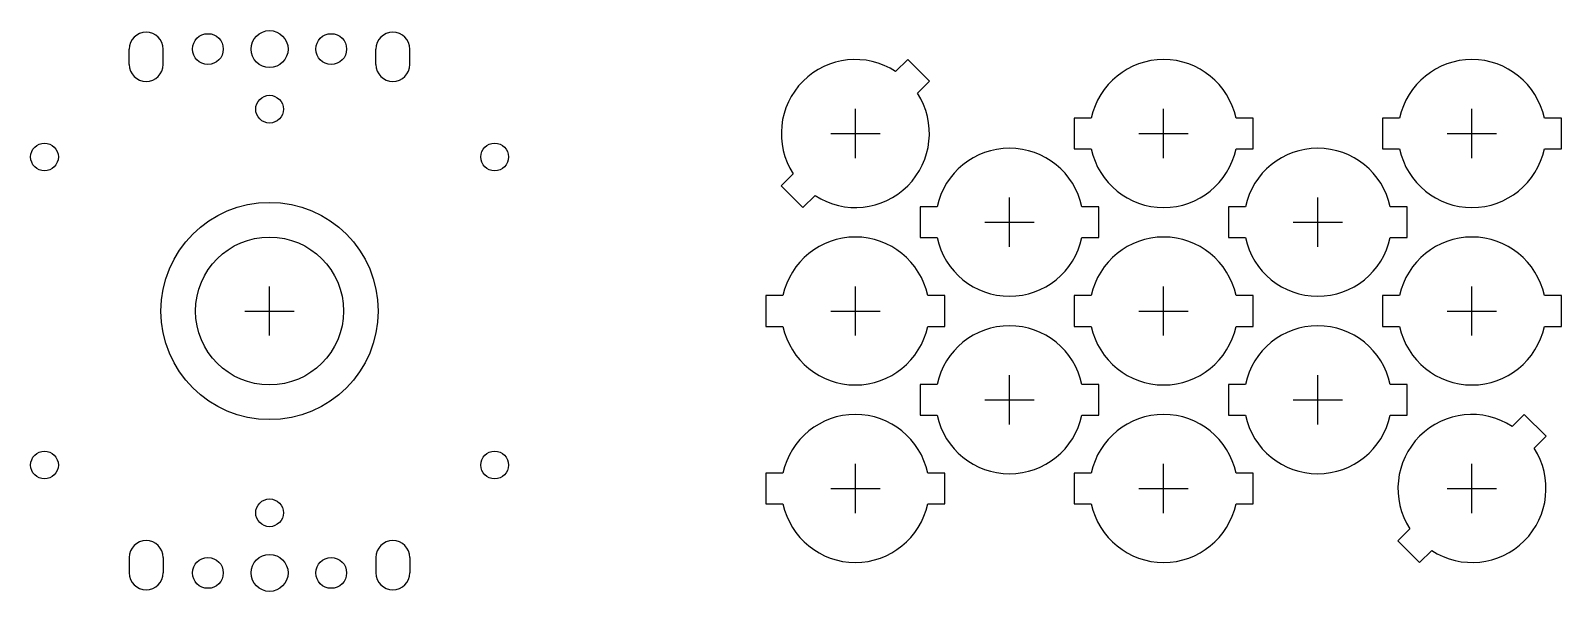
# Model space of a CAD drawing. Header units: millimetres. Extents: x -39 to 210, y -46 to 46.
import ezdxf

# ---------------------------------------------------------------- set-up
doc = ezdxf.new("R2010")
doc.units = ezdxf.units.MM
for name, color, linetype in [('BUTTONS', 1, 'Continuous'), ('GL_PLATE_HOLES', 2, 'Continuous'), ('JOYSTICK_BORE_24', 5, 'Continuous'), ('JOYSTICK_BORE_35.25', 3, 'Continuous'), ('REFERENCE', 8, 'Continuous')]:
    doc.layers.add(name, color=color, linetype=linetype)

msp = doc.modelspace()

# ---------------------------------------------------------------- linework, layer by layer
at = {"layer": 'BUTTONS'}
for points in [[(101.53, 38.87, 0.809427), (84.93, 22.27), (82.98, 20.31), (86.51, 16.78), (88.47, 18.73, 0.809427), (105.07, 35.33), (107.02, 37.29), (103.49, 40.82)], [(156.74, 31.3, 0.809427), (133.26, 31.3), (130.5, 31.3), (130.5, 26.3), (133.26, 26.3, 0.809427), (156.74, 26.3), (159.5, 26.3), (159.5, 31.3)], [(206.74, 31.3, 0.809427), (183.26, 31.3), (180.5, 31.3), (180.5, 26.3), (183.26, 26.3, 0.809427), (206.74, 26.3), (209.5, 26.3), (209.5, 31.3)], [(131.74, 16.9, 0.809427), (108.26, 16.9), (105.5, 16.9), (105.5, 11.9), (108.26, 11.9, 0.809427), (131.74, 11.9), (134.5, 11.9), (134.5, 16.9)], [(181.74, 16.9, 0.809427), (158.26, 16.9), (155.5, 16.9), (155.5, 11.9), (158.26, 11.9, 0.809427), (181.74, 11.9), (184.5, 11.9), (184.5, 16.9)], [(106.74, 2.5, 0.809427), (83.26, 2.5), (80.5, 2.5), (80.5, -2.5), (83.26, -2.5, 0.809427), (106.74, -2.5), (109.5, -2.5), (109.5, 2.5)], [(156.74, 2.5, 0.809427), (133.26, 2.5), (130.5, 2.5), (130.5, -2.5), (133.26, -2.5, 0.809427), (156.74, -2.5), (159.5, -2.5), (159.5, 2.5)], [(206.74, 2.5, 0.809427), (183.26, 2.5), (180.5, 2.5), (180.5, -2.5), (183.26, -2.5, 0.809427), (206.74, -2.5), (209.5, -2.5), (209.5, 2.5)], [(131.74, -11.9, 0.809427), (108.26, -11.9), (105.5, -11.9), (105.5, -16.9), (108.26, -16.9, 0.809427), (131.74, -16.9), (134.5, -16.9), (134.5, -11.9)], [(181.74, -11.9, 0.809427), (158.26, -11.9), (155.5, -11.9), (155.5, -16.9), (158.26, -16.9, 0.809427), (181.74, -16.9), (184.5, -16.9), (184.5, -11.9)], [(106.74, -26.3, 0.809427), (83.26, -26.3), (80.5, -26.3), (80.5, -31.3), (83.26, -31.3, 0.809427), (106.74, -31.3), (109.5, -31.3), (109.5, -26.3)], [(156.74, -26.3, 0.809427), (133.26, -26.3), (130.5, -26.3), (130.5, -31.3), (133.26, -31.3, 0.809427), (156.74, -31.3), (159.5, -31.3), (159.5, -26.3)], [(201.53, -18.73, 0.809427), (184.93, -35.33), (182.98, -37.29), (186.51, -40.82), (188.47, -38.87, 0.809427), (205.07, -22.27), (207.02, -20.31), (203.49, -16.78)]]:
    msp.add_lwpolyline(points, format="xyb", close=True, dxfattribs=at)
at = {"layer": 'GL_PLATE_HOLES'}
for p, q in [((-22.75, 40), (-22.75, 42.5)), ((-17.25, 40), (-17.25, 42.5)), ((17.25, 40), (17.25, 42.5)), ((22.75, 40), (22.75, 42.5)), ((-22.75, -40), (-22.75, -42.5)), ((-17.25, -40), (-17.25, -42.5)), ((17.25, -40), (17.25, -42.5)), ((22.75, -40), (22.75, -42.5))]:
    msp.add_line(p, q, dxfattribs=at)
for centre, radius in [((-10, 42.5), 2.5), ((0, 42.5), 3), ((10, 42.5), 2.5), ((0, 32.75), 2.25), ((-36.5, 25), 2.25), ((36.5, 25), 2.25), ((-36.5, -25), 2.25), ((36.5, -25), 2.25), ((0, -32.75), 2.25), ((0, -42.5), 3), ((-10, -42.5), 2.5), ((10, -42.5), 2.5)]:
    msp.add_circle(centre, radius, dxfattribs=at)
for centre, start, end in [((-20, 42.5), 0, 180), ((20, 42.5), 0, 180), ((-20, 40), 180, 360), ((20, 40), 180, 360), ((-20, -40), 0, 180), ((20, -40), 0, 180), ((-20, -42.5), -180, 0), ((20, -42.5), -180, 0)]:
    msp.add_arc(centre, 2.75, start, end, dxfattribs=at)
at = {"layer": 'JOYSTICK_BORE_24'}
msp.add_circle((0, 0), 12, dxfattribs=at)
at = {"layer": 'JOYSTICK_BORE_35.25'}
msp.add_circle((0, 0), 17.62, dxfattribs=at)
at = {"layer": 'REFERENCE'}
for p, q in [((95, 24.8), (95, 32.8)), ((145, 24.8), (145, 32.8)), ((195, 24.8), (195, 32.8)), ((91, 28.8), (99, 28.8)), ((141, 28.8), (149, 28.8)), ((191, 28.8), (199, 28.8)), ((120, 10.4), (120, 18.4)), ((170, 10.4), (170, 18.4)), ((116, 14.4), (124, 14.4)), ((166, 14.4), (174, 14.4)), ((0, -4), (0, 4)), ((95, -4), (95, 4)), ((145, -4), (145, 4)), ((195, -4), (195, 4)), ((-4, 0), (4, 0)), ((91, 0), (99, 0)), ((141, 0), (149, 0)), ((191, 0), (199, 0)), ((120, -18.4), (120, -10.4)), ((170, -18.4), (170, -10.4)), ((116, -14.4), (124, -14.4)), ((166, -14.4), (174, -14.4)), ((95, -32.8), (95, -24.8)), ((145, -32.8), (145, -24.8)), ((195, -32.8), (195, -24.8)), ((91, -28.8), (99, -28.8)), ((141, -28.8), (149, -28.8)), ((191, -28.8), (199, -28.8))]:
    msp.add_line(p, q, dxfattribs=at)

doc.saveas('drawing.dxf')
